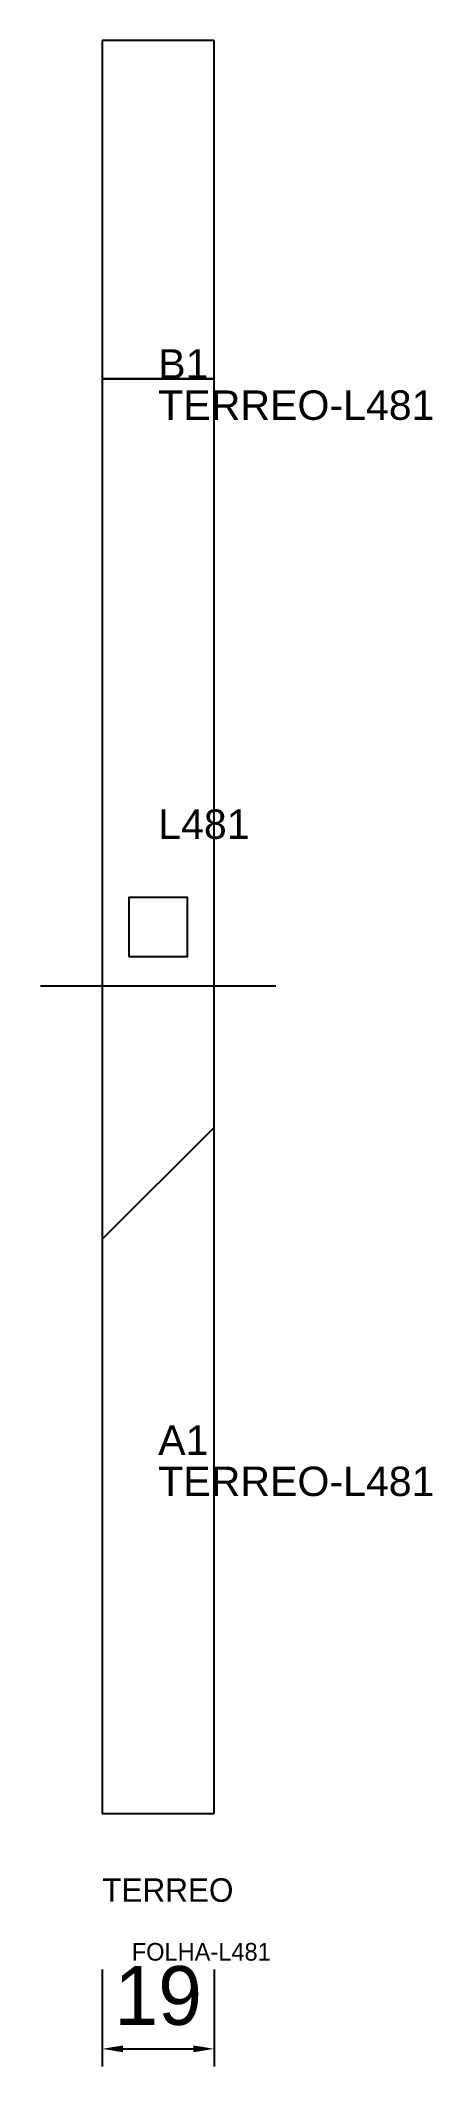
# Model space of a CAD drawing. Header units: metres. Extents: x 212 to 278, y -143 to 202.
import ezdxf

# ---------------------------------------------------------------- set-up
doc = ezdxf.new("R2010")
doc.units = ezdxf.units.M
for name, color, linetype in [('3', 3, 'CONTINUOUS'), ('AUX00', 7, 'CONTINUOUS'), ('COTA', 241, 'CONTINUOUS'), ('FOLHA', 255, 'CONTINUOUS'), ('Hachura', 251, 'CONTINUOUS'), ('NOMENCLATURA', 7, 'CONTINUOUS'), ('Nível', 160, 'CONTINUOUS'), ('Painéis', 200, 'CONTINUOUS'), ('Pilares', 5, 'CONTINUOUS'), ('SARR_2.2x7', 40, 'CONTINUOUS')]:
    doc.layers.add(name, color=color, linetype=linetype)
doc.styles.add('ARIAL', font='Arial.ttf')
doc.styles.add('STR_STANDARD', font='arial.ttf')
doc.dimstyles.new('EZ DXF', dxfattribs={"dimtxt": 10, "dimasz": 3.5, "dimexe": 3, "dimexo": 1.5, "dimgap": 1, "dimtad": 1, "dimdec": 1, "dimdsep": 46, "dimcen": 2.5, "dimazin": 3, "dimtfac": 1, "dimtmove": 0, "dimatfit": 3})

msp = doc.modelspace()

# ---------------------------------------------------------------- hatches: boundary and pattern name
at = {"layer": 'Hachura'}
h = msp.add_hatch(dxfattribs=at)
h.set_pattern_fill('ANSI31', scale=50)
h.paths.add_polyline_path([(222.2, -100), (241.2, -100), (241.2, 201.5), (222.2, 201.5)])
h = msp.add_hatch(dxfattribs=at)
h.set_pattern_fill('ANSI31', scale=50)
h.paths.add_polyline_path([(222.2, -100), (241.2, -100), (241.2, 201.5), (222.2, 201.5)])

# ---------------------------------------------------------------- linework, layer by layer
at = {"layer": '3'}
msp.add_lwpolyline([(222.2, 144), (241.2, 144)], close=True, dxfattribs=at)
msp.add_lwpolyline([(222.2, 144), (241.2, 144)], close=True, dxfattribs=at)
at = {"layer": 'Painéis', "color": 200}
for p, q in [((241.2, 201.5), (222.2, 201.5)), ((222.2, 201.5), (222.2, -100)), ((241.2, 201.5), (222.2, 201.5)), ((222.2, 201.5), (222.2, -100)), ((241.2, -100), (241.2, 201.5)), ((241.2, -100), (241.2, 201.5)), ((222.2, -100), (241.2, -100)), ((222.2, -100), (241.2, -100))]:
    msp.add_line(p, q, dxfattribs=at)
at = {"layer": 'Pilares'}
msp.add_lwpolyline([(226.7, 45.75), (236.7, 45.75), (236.7, 55.75), (226.7, 55.75)], close=True, dxfattribs=at)
msp.add_lwpolyline([(226.7, 45.75), (236.7, 45.75), (236.7, 55.75), (226.7, 55.75)], close=True, dxfattribs=at)
at = {"layer": 'SARR_2.2x7'}
msp.add_line((211.7, 40.75), (251.7, 40.75), dxfattribs=at)
msp.add_line((211.7, 40.75), (251.7, 40.75), dxfattribs=at)

# ---------------------------------------------------------------- texts
at = {"layer": '3', "style": 'STR_STANDARD'}
for s, p in [('B1', (231.7, 144)), ('B1', (231.7, 144)), ('A1', (231.7, -39)), ('A1', (231.7, -39))]:
    msp.add_text(s, height=5, dxfattribs=at).set_placement(p)
at = {"layer": 'AUX00', "style": 'STR_STANDARD'}
for p in [(231.7, 137), (231.7, 137), (231.7, -46), (231.7, -46)]:
    msp.add_text('TERREO-L481', height=5, dxfattribs=at).set_placement(p)
at = {"layer": 'FOLHA'}
msp.add_text('FOLHA-L481', height=3, dxfattribs=at).set_placement((227.2, -125))
msp.add_text('FOLHA-L481', height=3, dxfattribs=at).set_placement((227.2, -125))
at = {"layer": 'NOMENCLATURA', "insert": (231.7, 70.75), "char_height": 5, "attachment_point": 1, "style": 'ARIAL'}
msp.add_mtext('L481', dxfattribs=at)
msp.add_mtext('L481', dxfattribs=at)
at = {"layer": 'Nível'}
msp.add_text('TERREO', height=4, dxfattribs=at).set_placement((222.2, -115))
msp.add_text('TERREO', height=4, dxfattribs=at).set_placement((222.2, -115))

# ---------------------------------------------------------------- dimensions: what is measured, and where the dimension line sits
at = {"layer": 'COTA'}
msp.add_linear_dim(base=(222.2, -140), p1=(222.2, -125), p2=(241.2, -125), dimstyle='EZ DXF', dxfattribs=at).render()
msp.add_linear_dim(base=(222.2, -140), p1=(222.2, -125), p2=(241.2, -125), dimstyle='EZ DXF', dxfattribs=at).render()

doc.saveas('drawing.dxf')
